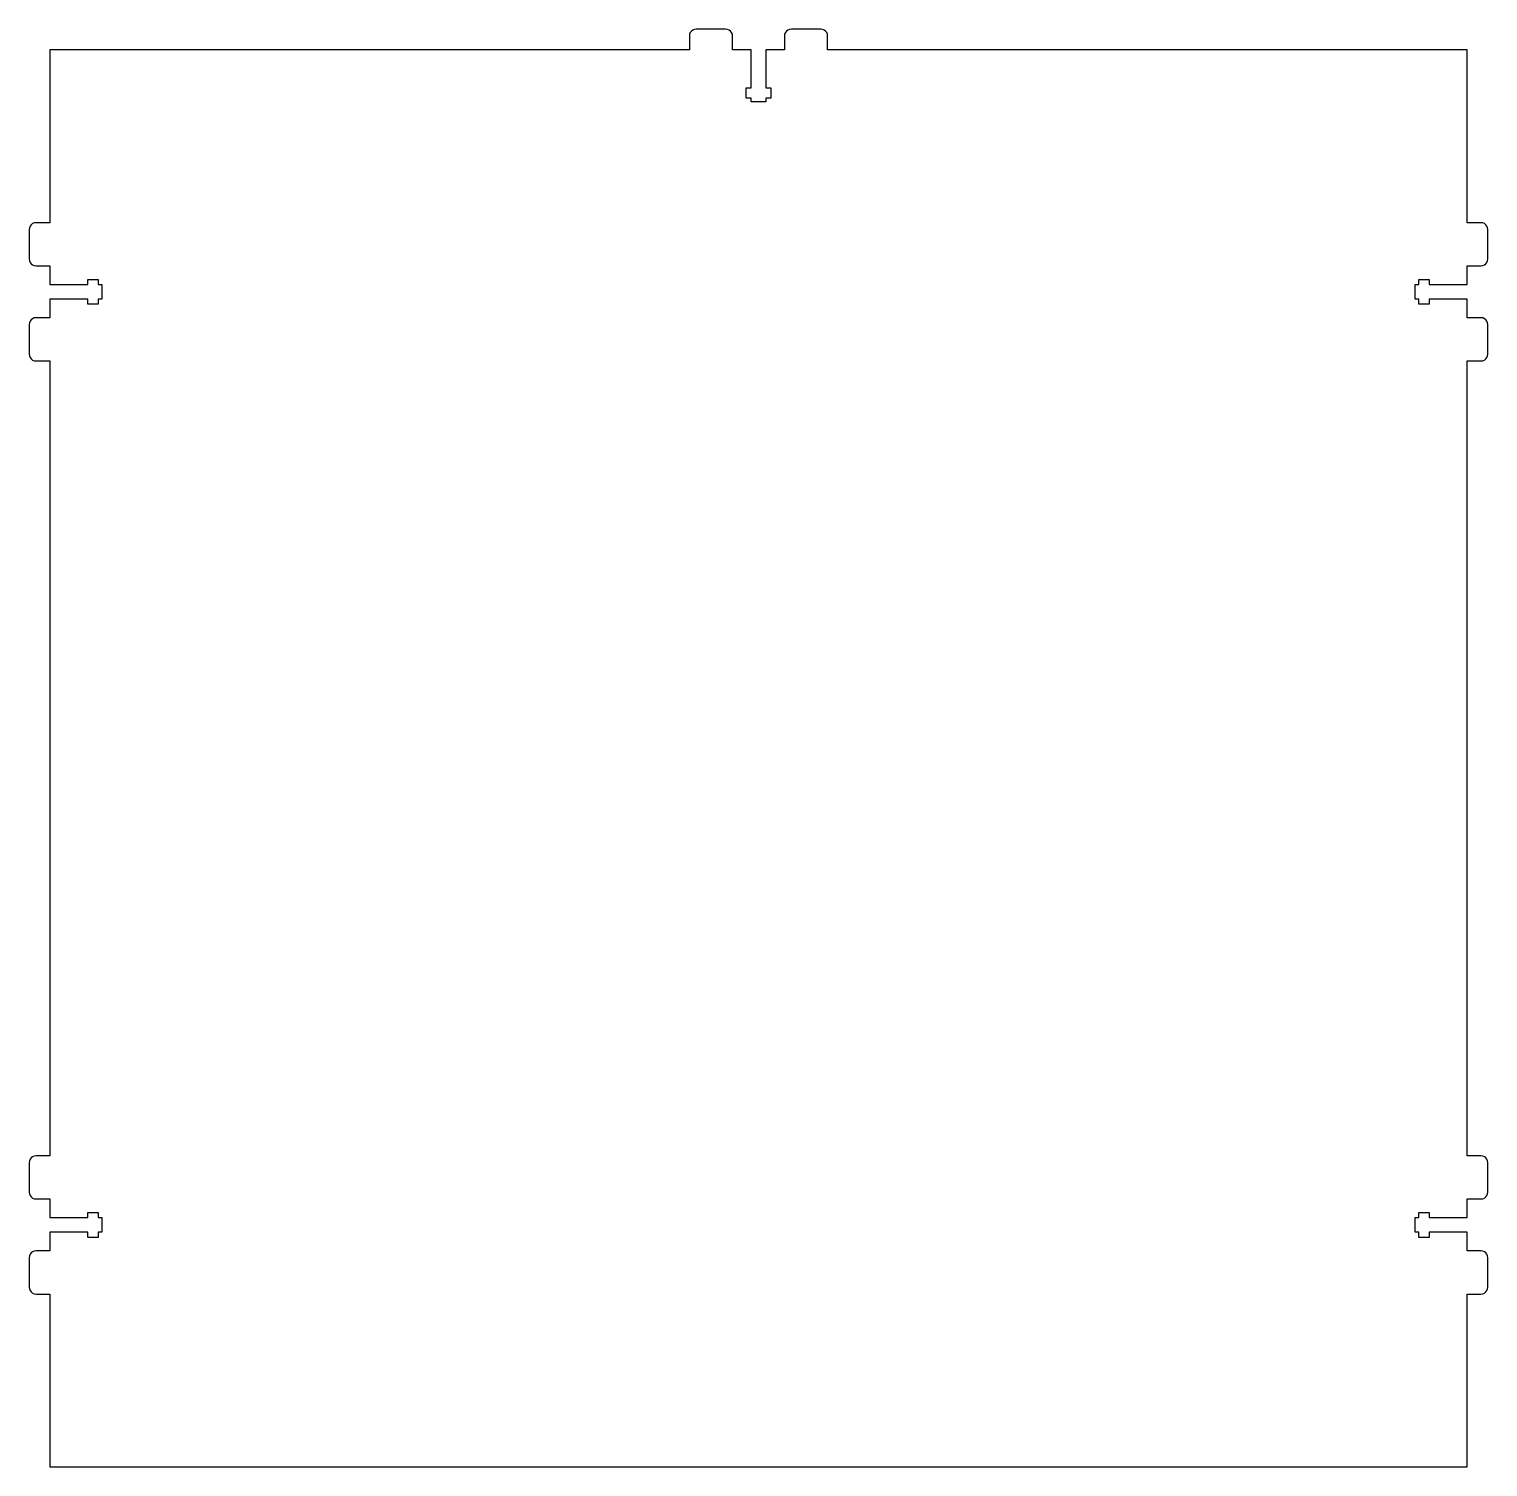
# Model space of a CAD drawing. Header units: metres. Extents: x 1771 to 2193, y -1557 to -1141.
import ezdxf

# ---------------------------------------------------------------- set-up
doc = ezdxf.new("R2010")
doc.units = ezdxf.units.M

msp = doc.modelspace()

# ---------------------------------------------------------------- linework, layer by layer
for p, q in [((1962.07, -1142.78, 6), (1962, -1143.3, 6)), ((1962, -1143.3, 6), (1962, -1147.3, 6)), ((1962.27, -1142.3, 6), (1962.07, -1142.78, 6)), ((1962.59, -1141.89, 6), (1962.27, -1142.3, 6)), ((1963, -1141.57, 6), (1962.59, -1141.89, 6)), ((1963.48, -1141.37, 6), (1963, -1141.57, 6)), ((1964, -1141.3, 6), (1963.48, -1141.37, 6)), ((1972.5, -1141.3, 6), (1964, -1141.3, 6)), ((1973.02, -1141.37, 6), (1972.5, -1141.3, 6)), ((1973.5, -1141.57, 6), (1973.02, -1141.37, 6)), ((1973.91, -1141.89, 6), (1973.5, -1141.57, 6)), ((1974.23, -1142.3, 6), (1973.91, -1141.89, 6)), ((1974.43, -1142.78, 6), (1974.23, -1142.3, 6)), ((1974.5, -1143.3, 6), (1974.43, -1142.78, 6)), ((1974.5, -1147.3, 6), (1974.5, -1143.3, 6)), ((1989.57, -1142.78, 6), (1989.5, -1143.3, 6)), ((1989.5, -1143.3, 6), (1989.5, -1147.3, 6)), ((1989.77, -1142.3, 6), (1989.57, -1142.78, 6)), ((1990.09, -1141.89, 6), (1989.77, -1142.3, 6)), ((1990.5, -1141.57, 6), (1990.09, -1141.89, 6)), ((1990.98, -1141.37, 6), (1990.5, -1141.57, 6)), ((1991.5, -1141.3, 6), (1990.98, -1141.37, 6)), ((2000, -1141.3, 6), (1991.5, -1141.3, 6)), ((2000.52, -1141.37, 6), (2000, -1141.3, 6)), ((2001, -1141.57, 6), (2000.52, -1141.37, 6)), ((2001.41, -1141.89, 6), (2001, -1141.57, 6)), ((2001.73, -1142.3, 6), (2001.41, -1141.89, 6)), ((2001.93, -1142.78, 6), (2001.73, -1142.3, 6)), ((2002, -1143.3, 6), (2001.93, -1142.78, 6)), ((2002, -1147.3, 6), (2002, -1143.3, 6)), ((1777, -1147.3, 6), (1777, -1197.3, 6)), ((1962, -1147.3, 6), (1777, -1147.3, 6)), ((1979.9, -1147.3, 6), (1974.5, -1147.3, 6)), ((1979.9, -1158.3, 6), (1979.9, -1147.3, 6)), ((1984.1, -1147.3, 6), (1984.1, -1158.3, 6)), ((1989.5, -1147.3, 6), (1984.1, -1147.3, 6)), ((2187, -1147.3, 6), (2002, -1147.3, 6)), ((2187, -1197.3, 6), (2187, -1147.3, 6)), ((1978.4, -1161.3, 6), (1978.4, -1158.3, 6)), ((1978.4, -1158.3, 6), (1979.9, -1158.3, 6)), ((1984.1, -1158.3, 6), (1985.6, -1158.3, 6)), ((1985.6, -1158.3, 6), (1985.6, -1161.3, 6)), ((1979.9, -1161.3, 6), (1978.4, -1161.3, 6)), ((1979.9, -1162.3, 6), (1979.9, -1161.3, 6)), ((1984.1, -1162.3, 6), (1979.9, -1162.3, 6)), ((1984.1, -1161.3, 6), (1984.1, -1162.3, 6)), ((1985.6, -1161.3, 6), (1984.1, -1161.3, 6)), ((1771.27, -1198.3, 6), (1771.07, -1198.78, 6)), ((1771.59, -1197.89, 6), (1771.27, -1198.3, 6)), ((1772, -1197.57, 6), (1771.59, -1197.89, 6)), ((1772.48, -1197.37, 6), (1772, -1197.57, 6)), ((1773, -1197.3, 6), (1772.48, -1197.37, 6)), ((1777, -1197.3, 6), (1773, -1197.3, 6)), ((2191, -1197.3, 6), (2187, -1197.3, 6)), ((2191.52, -1197.37, 6), (2191, -1197.3, 6)), ((2192, -1197.57, 6), (2191.52, -1197.37, 6)), ((2192.41, -1197.89, 6), (2192, -1197.57, 6)), ((2192.73, -1198.3, 6), (2192.41, -1197.89, 6)), ((2192.93, -1198.78, 6), (2192.73, -1198.3, 6)), ((1771.07, -1198.78, 6), (1771, -1199.3, 6)), ((1771, -1199.3, 6), (1771, -1207.8, 6)), ((2193, -1199.3, 6), (2192.93, -1198.78, 6)), ((2193, -1207.8, 6), (2193, -1199.3, 6)), ((1771, -1207.8, 6), (1771.07, -1208.32, 6)), ((1771.07, -1208.32, 6), (1771.27, -1208.8, 6)), ((1771.27, -1208.8, 6), (1771.59, -1209.21, 6)), ((1771.59, -1209.21, 6), (1772, -1209.53, 6)), ((1772, -1209.53, 6), (1772.48, -1209.73, 6)), ((1772.48, -1209.73, 6), (1773, -1209.8, 6)), ((1773, -1209.8, 6), (1777, -1209.8, 6)), ((1777, -1209.8, 6), (1777, -1215.2, 6)), ((2187, -1209.8, 6), (2191, -1209.8, 6)), ((2187, -1215.2, 6), (2187, -1209.8, 6)), ((2191, -1209.8, 6), (2191.52, -1209.73, 6)), ((2191.52, -1209.73, 6), (2192, -1209.53, 6)), ((2192, -1209.53, 6), (2192.41, -1209.21, 6)), ((2192.41, -1209.21, 6), (2192.73, -1208.8, 6)), ((2192.73, -1208.8, 6), (2192.93, -1208.32, 6)), ((2192.93, -1208.32, 6), (2193, -1207.8, 6)), ((1777, -1215.2, 6), (1788, -1215.2, 6)), ((1788, -1215.2, 6), (1788, -1213.7, 6)), ((1788, -1213.7, 6), (1791, -1213.7, 6)), ((1791, -1213.7, 6), (1791, -1215.2, 6)), ((1791, -1215.2, 6), (1792, -1215.2, 6)), ((1792, -1215.2, 6), (1792, -1219.4, 6)), ((2172, -1219.4, 6), (2172, -1215.2, 6)), ((2172, -1215.2, 6), (2173, -1215.2, 6)), ((2173, -1215.2, 6), (2173, -1213.7, 6)), ((2173, -1213.7, 6), (2176, -1213.7, 6)), ((2176, -1213.7, 6), (2176, -1215.2, 6)), ((2176, -1215.2, 6), (2187, -1215.2, 6)), ((1777, -1219.4, 6), (1777, -1224.8, 6)), ((1788, -1219.4, 6), (1777, -1219.4, 6)), ((1788, -1220.9, 6), (1788, -1219.4, 6)), ((1792, -1219.4, 6), (1791, -1219.4, 6)), ((1791, -1219.4, 6), (1791, -1220.9, 6)), ((2173, -1219.4, 6), (2172, -1219.4, 6)), ((2173, -1220.9, 6), (2173, -1219.4, 6)), ((2176, -1219.4, 6), (2176, -1220.9, 6)), ((2187, -1219.4, 6), (2176, -1219.4, 6)), ((2187, -1224.8, 6), (2187, -1219.4, 6)), ((1791, -1220.9, 6), (1788, -1220.9, 6)), ((2176, -1220.9, 6), (2173, -1220.9, 6)), ((1771.07, -1226.28, 6), (1771, -1226.8, 6)), ((1771, -1226.8, 6), (1771, -1235.3, 6)), ((1771.27, -1225.8, 6), (1771.07, -1226.28, 6)), ((1771.59, -1225.39, 6), (1771.27, -1225.8, 6)), ((1772, -1225.07, 6), (1771.59, -1225.39, 6)), ((1772.48, -1224.87, 6), (1772, -1225.07, 6)), ((1773, -1224.8, 6), (1772.48, -1224.87, 6)), ((1777, -1224.8, 6), (1773, -1224.8, 6)), ((2191, -1224.8, 6), (2187, -1224.8, 6)), ((2191.52, -1224.87, 6), (2191, -1224.8, 6)), ((2192, -1225.07, 6), (2191.52, -1224.87, 6)), ((2192.41, -1225.39, 6), (2192, -1225.07, 6)), ((2192.73, -1225.8, 6), (2192.41, -1225.39, 6)), ((2192.93, -1226.28, 6), (2192.73, -1225.8, 6)), ((2193, -1226.8, 6), (2192.93, -1226.28, 6)), ((2193, -1235.3, 6), (2193, -1226.8, 6)), ((1771, -1235.3, 6), (1771.07, -1235.82, 6)), ((1771.07, -1235.82, 6), (1771.27, -1236.3, 6)), ((1771.27, -1236.3, 6), (1771.59, -1236.71, 6)), ((2192.41, -1236.71, 6), (2192.73, -1236.3, 6)), ((2192.73, -1236.3, 6), (2192.93, -1235.82, 6)), ((2192.93, -1235.82, 6), (2193, -1235.3, 6)), ((1771.59, -1236.71, 6), (1772, -1237.03, 6)), ((1772, -1237.03, 6), (1772.48, -1237.23, 6)), ((1772.48, -1237.23, 6), (1773, -1237.3, 6)), ((1773, -1237.3, 6), (1777, -1237.3, 6)), ((1777, -1237.3, 6), (1777, -1467.3, 6)), ((2187, -1467.3, 6), (2187, -1237.3, 6)), ((2187, -1237.3, 6), (2191, -1237.3, 6)), ((2191, -1237.3, 6), (2191.52, -1237.23, 6)), ((2191.52, -1237.23, 6), (2192, -1237.03, 6)), ((2192, -1237.03, 6), (2192.41, -1236.71, 6)), ((1771.27, -1468.3, 6), (1771.07, -1468.78, 6)), ((1771.59, -1467.89, 6), (1771.27, -1468.3, 6)), ((1772, -1467.57, 6), (1771.59, -1467.89, 6)), ((1772.48, -1467.37, 6), (1772, -1467.57, 6)), ((1773, -1467.3, 6), (1772.48, -1467.37, 6)), ((1777, -1467.3, 6), (1773, -1467.3, 6)), ((2191, -1467.3, 6), (2187, -1467.3, 6)), ((2191.52, -1467.37, 6), (2191, -1467.3, 6)), ((2192, -1467.57, 6), (2191.52, -1467.37, 6)), ((2192.41, -1467.89, 6), (2192, -1467.57, 6)), ((2192.73, -1468.3, 6), (2192.41, -1467.89, 6)), ((2192.93, -1468.78, 6), (2192.73, -1468.3, 6)), ((1771.07, -1468.78, 6), (1771, -1469.3, 6)), ((1771, -1469.3, 6), (1771, -1477.8, 6)), ((2193, -1469.3, 6), (2192.93, -1468.78, 6)), ((2193, -1477.8, 6), (2193, -1469.3, 6)), ((1771, -1477.8, 6), (1771.07, -1478.32, 6)), ((1771.07, -1478.32, 6), (1771.27, -1478.8, 6)), ((1771.27, -1478.8, 6), (1771.59, -1479.21, 6)), ((1771.59, -1479.21, 6), (1772, -1479.53, 6)), ((1772, -1479.53, 6), (1772.48, -1479.73, 6)), ((1772.48, -1479.73, 6), (1773, -1479.8, 6)), ((1773, -1479.8, 6), (1777, -1479.8, 6)), ((1777, -1479.8, 6), (1777, -1485.2, 6)), ((2187, -1479.8, 6), (2191, -1479.8, 6)), ((2187, -1485.2, 6), (2187, -1479.8, 6)), ((2191, -1479.8, 6), (2191.52, -1479.73, 6)), ((2191.52, -1479.73, 6), (2192, -1479.53, 6)), ((2192, -1479.53, 6), (2192.41, -1479.21, 6)), ((2192.41, -1479.21, 6), (2192.73, -1478.8, 6)), ((2192.73, -1478.8, 6), (2192.93, -1478.32, 6)), ((2192.93, -1478.32, 6), (2193, -1477.8, 6)), ((1777, -1485.2, 6), (1788, -1485.2, 6)), ((1788, -1485.2, 6), (1788, -1483.7, 6)), ((1788, -1483.7, 6), (1791, -1483.7, 6)), ((1791, -1483.7, 6), (1791, -1485.2, 6)), ((1791, -1485.2, 6), (1792, -1485.2, 6)), ((1792, -1485.2, 6), (1792, -1489.4, 6)), ((2172, -1489.4, 6), (2172, -1485.2, 6)), ((2172, -1485.2, 6), (2173, -1485.2, 6)), ((2173, -1483.7, 6), (2176, -1483.7, 6)), ((2173, -1485.2, 6), (2173, -1483.7, 6)), ((2176, -1483.7, 6), (2176, -1485.2, 6)), ((2176, -1485.2, 6), (2187, -1485.2, 6)), ((1788, -1489.4, 6), (1777, -1489.4, 6)), ((1777, -1489.4, 6), (1777, -1494.8, 6)), ((1788, -1490.9, 6), (1788, -1489.4, 6)), ((1791, -1489.4, 6), (1791, -1490.9, 6)), ((1792, -1489.4, 6), (1791, -1489.4, 6)), ((2173, -1489.4, 6), (2172, -1489.4, 6)), ((2173, -1490.9, 6), (2173, -1489.4, 6)), ((2176, -1489.4, 6), (2176, -1490.9, 6)), ((2187, -1489.4, 6), (2176, -1489.4, 6)), ((2187, -1494.8, 6), (2187, -1489.4, 6)), ((1791, -1490.9, 6), (1788, -1490.9, 6)), ((2176, -1490.9, 6), (2173, -1490.9, 6)), ((1771.07, -1496.28, 6), (1771, -1496.8, 6)), ((1771, -1496.8, 6), (1771, -1505.3, 6)), ((1771.27, -1495.8, 6), (1771.07, -1496.28, 6)), ((1771.59, -1495.39, 6), (1771.27, -1495.8, 6)), ((1772, -1495.07, 6), (1771.59, -1495.39, 6)), ((1772.48, -1494.87, 6), (1772, -1495.07, 6)), ((1773, -1494.8, 6), (1772.48, -1494.87, 6)), ((1777, -1494.8, 6), (1773, -1494.8, 6)), ((2191, -1494.8, 6), (2187, -1494.8, 6)), ((2191.52, -1494.87, 6), (2191, -1494.8, 6)), ((2192, -1495.07, 6), (2191.52, -1494.87, 6)), ((2192.41, -1495.39, 6), (2192, -1495.07, 6)), ((2192.73, -1495.8, 6), (2192.41, -1495.39, 6)), ((2192.93, -1496.28, 6), (2192.73, -1495.8, 6)), ((2193, -1496.8, 6), (2192.93, -1496.28, 6)), ((2193, -1505.3, 6), (2193, -1496.8, 6)), ((1771, -1505.3, 6), (1771.07, -1505.82, 6)), ((1771.07, -1505.82, 6), (1771.27, -1506.3, 6)), ((1771.27, -1506.3, 6), (1771.59, -1506.71, 6)), ((2192.41, -1506.71, 6), (2192.73, -1506.3, 6)), ((2192.73, -1506.3, 6), (2192.93, -1505.82, 6)), ((2192.93, -1505.82, 6), (2193, -1505.3, 6)), ((1771.59, -1506.71, 6), (1772, -1507.03, 6)), ((1772, -1507.03, 6), (1772.48, -1507.23, 6)), ((1772.48, -1507.23, 6), (1773, -1507.3, 6)), ((1773, -1507.3, 6), (1777, -1507.3, 6)), ((1777, -1507.3, 6), (1777, -1557.3, 6)), ((2187, -1557.3, 6), (2187, -1507.3, 6)), ((2187, -1507.3, 6), (2191, -1507.3, 6)), ((2191, -1507.3, 6), (2191.52, -1507.23, 6)), ((2191.52, -1507.23, 6), (2192, -1507.03, 6)), ((2192, -1507.03, 6), (2192.41, -1506.71, 6)), ((1777, -1557.3, 6), (2187, -1557.3, 6))]:
    msp.add_line(p, q)

doc.saveas('drawing.dxf')
